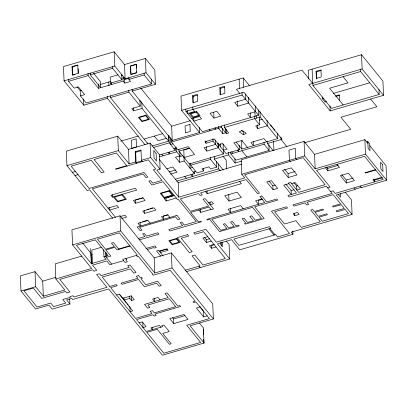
<?xml version="1.0" encoding="UTF-8"?>
<svg xmlns="http://www.w3.org/2000/svg" width="407" height="407" viewBox="0 0 407 407"><rect width="100%" height="100%" fill="white"/><g stroke="black" fill="none" stroke-linecap="round" stroke-linejoin="round"><path stroke-width="0.61" d="M243.534 134.742L246.321 133.333L242.048 130.474L239.26 131.878L243.534 134.742L243.411 131.843L241.514 130.571M132.143 89.225L132.219 91.087L155.418 84.31L146.021 72.721L125.112 78.826L124.517 64.571L114.153 51.786L63.467 66.585L64.062 80.84L83.822 105.215L107.387 98.336L145.096 144.841M72.029 66.631L77.788 64.952L78.139 73.316L72.38 75L72.029 66.631L72.812 67.593M77.996 65.206L72.237 66.89L72.588 75.254M73.163 75.086L74.893 74.583M64.062 80.84L114.754 66.041L125.112 78.826M124.517 64.571L145.426 58.466L154.823 70.055L155.418 84.31M90.181 73.031L90.257 74.837L112.612 68.31L121.917 79.792L110.439 83.14L110.185 77.116L118.04 74.822M68.518 79.446L68.595 81.303L88.131 75.6L98.453 88.329L123.148 81.12L124.781 83.13L130.545 81.446L128.917 79.436L128.841 77.656M121.561 75.483L122.772 75.127M131.573 74.323L136.757 72.812L136.706 71.617M123.148 81.12L123 77.564L124.15 77.223M100.229 84.483L110.551 81.471M77.045 86.803L80.189 90.675L81.405 90.323M123 77.564L124.628 79.574L129.243 78.225M128.917 79.436L144.17 74.98L151.45 83.959L86.192 103.012L80.408 95.874L80.189 90.675M80.408 95.874L84.656 94.633L78.373 86.879L74.125 88.121L68.595 81.303M110.358 95.711L110.434 97.568L128.897 92.175L140.222 106.141L131.761 108.613L133.588 110.872L142.048 108.399L168.605 141.158L151.928 146.027M139.937 101.811L141.148 101.46M249.613 85.791L243.249 77.946L180.998 96.123L181.598 110.378L199.511 132.473L172.232 140.44L132.219 91.087M219.749 87.698L224.613 86.279L224.908 93.351L220.045 94.77L219.749 87.698L220.513 88.645M192.531 95.731L197.395 94.312L197.69 101.384L192.826 102.803L192.531 95.731L193.676 97.146M224.572 87.154L220.314 88.4L220.589 94.882M197.354 95.187L193.096 96.428L193.371 102.91M383.506 95.324L362.138 68.966L308.811 84.534L330.184 110.892L383.506 95.324L382.911 81.064L361.538 54.706L308.216 70.279L308.582 78.958M181.598 110.378L243.849 92.201L282.015 139.275L267.404 143.544L267.323 141.682M316.081 71.317L320.96 69.892L321.26 76.989L316.381 78.414L316.081 71.317L316.778 72.181M321.398 70.431L316.519 71.856L316.814 78.948M185.968 111.432L242.109 95.035L258.511 115.262L202.365 131.659L185.968 111.432L185.867 109.066M136.666 163.238L135.628 161.961L129.085 163.868L128.48 149.384L117.74 136.142L66.331 151.15L66.936 165.634L87.103 190.512L89.586 189.784L112.739 218.34M191.87 118.712L199.644 116.443L201.562 118.808L193.788 121.077L193.661 118.122M245.314 93.941L245.538 99.262L234.691 102.432L237.759 106.212L248.606 103.047L248.356 97.131M140.822 88.182L171.632 126.185L190.425 120.696M120.889 141.112L138.416 135.994M312.942 85.46L360.612 71.54L379.187 94.449L331.517 108.369L312.942 85.46L312.841 82.977M213.97 118.116L220.721 116.148L216.794 111.299L210.043 113.268L213.97 118.116L213.726 112.205M144.088 139.077L162.551 133.684M66.936 165.634L118.345 150.626L129.085 163.868M128.48 149.384L150.081 143.076L159.513 154.706L160.119 169.19L156.878 170.136L178.79 197.171L244.734 177.915L241.773 174.267L241.168 159.783L304.06 141.417L314.55 154.36L315.155 168.844L365.491 154.146L386.65 180.245L361.482 187.591L360.236 186.055M166.326 138.344L158.069 140.756L154.294 136.096M333.333 93.407L369.536 82.84M135.628 161.961L135.2 151.689L140.985 150L141.412 160.272L142.45 161.548M140.893 150.768L135.684 152.289L136.116 162.561L141.901 160.872M171.383 138.924L171.51 142.023L221.393 127.457L226.373 133.603L228.749 132.906L224.364 127.498L224.257 125.015M153.19 147.578L169.256 142.888L175.3 150.341L159.483 154.96M224.364 127.498L260.21 117.028L277.696 138.599L241.85 149.064L236.202 142.104M322.466 96.942L322.548 98.84L323.641 98.525M72.37 172.334L75.412 171.444M335.831 95.828L339.25 94.831L339.494 100.743M172.975 143.829L170.589 144.526L170.294 137.551M335.699 96.535L339.687 95.37M259.254 120.131L262.225 119.266M326.775 101.557L325.137 102.035L322.548 98.84M74.969 175.544L78.012 174.654M218.406 126.485L218.483 128.307L222.782 133.613L225.692 132.763L225.514 128.5M173.86 148.56L176.246 147.863M259.315 116.941L259.646 124.847L255.728 125.992L257.804 128.556L267.302 125.783L267.073 120.309M141.412 160.272L150.692 157.56L160.119 169.19M126.689 165.639L115.507 168.905L115.842 169.317L148.357 159.824L155.779 168.981L153.342 169.694L162.001 180.372L152.64 183.109L150.641 180.637L148.82 181.171L151.918 184.997L163.1 181.731L177.61 199.628L178.352 199.41L196.311 221.566L184.295 225.076L181.853 222.064L180.199 222.548L182.641 225.559L168.783 229.604L169.897 230.988L201.424 221.779L200.875 221.108L198.331 221.851L190.669 212.403L209.086 207.026L211.172 209.6L213.543 208.908L205.199 198.621L203.093 199.237L208.613 206.044L190.501 211.33L180.362 198.825L198.474 193.534L200.056 195.482L202.162 194.872L200.58 192.918L246.184 179.604L257.575 193.651L259.498 193.091L244.622 174.74L303.159 157.646L325.051 184.646L298.692 192.343L290.629 182.402L288.405 183.048L296.464 192.994L287.937 195.482L289.204 197.049L326.317 186.213L332.173 193.437L292.882 204.909L293.879 206.14L304.991 202.9L306.669 204.975L308.654 204.395L306.97 202.32L333.175 194.668L340.618 203.851L332.6 206.191L333.277 207.021L341.29 204.68L344.342 208.44L336.085 210.851L336.884 211.833L345.136 209.422L348.509 213.583L322.308 221.235L319.002 217.165L327.442 214.698L326.75 213.843L318.31 216.31L315.089 212.332L323.524 209.87L322.853 209.035L314.413 211.503L312.759 209.463L310.78 210.043L320.324 221.815L301.317 227.365L295.914 220.701L284.554 224.018L274.618 211.767L287.54 207.992L286.543 206.761L271.459 211.167L289.555 233.486L277.635 236.966L275.717 234.595L238.884 245.35L233.832 239.113L270.808 228.317L269.454 226.648L216.285 242.17L205.83 229.273L193.742 232.799L194.917 234.249L203.648 231.7L225.371 258.496L202.961 265.038L194.872 255.062L192.023 255.891L200.112 265.868L185.022 270.273M178.841 149.277L178.922 151.165L189.413 148.097M239.194 145.299L239.372 149.639L225.987 153.546L214.23 139.046L204.818 141.794L206.003 143.254L213.039 141.198L223.412 153.994L189.296 163.96L178.922 151.165M159.493 156.853L176.74 151.816L180.031 155.876L175.453 157.214L179.573 162.301L184.152 160.963L194.424 173.631L175.325 179.207M189.621 148.326L183.791 150.025L184.106 157.56L194.602 154.497L188.227 146.637L177.737 149.7L171.51 142.023M218.763 144.638L222.522 143.539L227.081 149.166L223.321 150.259L223.056 143.941M182.774 155.678L179.339 156.68L179.573 162.301M215.451 140.003L215.634 144.399L204.1 147.766L206.787 151.078L218.32 147.71L218.137 143.32M242.638 140.837L241.519 141.163L241.85 149.064M166.875 168.757L172.817 167.023L177.014 172.202L170.477 174.11M190.73 165.222L210.541 159.437L216.763 167.109L210.617 168.905L208.949 166.85L201.994 168.88L203.658 170.935L196.947 172.894L190.73 165.222L190.649 163.36M169.185 171.932L175.722 170.024M230.84 153.938L264.097 144.226L269.134 150.442L235.882 160.149L230.84 153.938L230.764 152.076M214.23 156.558L214.336 159.035L228.51 154.899L235.114 163.044L241.799 161.091M192.547 167.465L190.023 168.203L189.82 163.375M193.249 172.181L195.772 171.444M112.48 197.136L136.701 190.064L135.195 188.212L110.979 195.284L112.48 197.136L112.373 194.617M304.66 142.735L350.727 129.284L340.959 117.236L376.872 106.751L370.65 99.079M176.613 181.135L218.661 168.854L220.248 170.818M159.458 159.585L178.185 182.682L241.707 164.138M107.997 208.119L116.997 205.489L118.595 207.458L109.595 210.088L109.488 207.57M143.152 197.868L135.455 200.112L135.587 203.261L145.06 200.493L142.826 197.741L133.354 200.509L135.587 203.261M241.773 174.267L304.665 155.901L315.155 168.844M314.55 154.36L364.886 139.662L367.903 143.386M173.794 195.569L166.066 197.827L166.193 200.972L176.307 198.021M174.308 195.558L164.199 198.509L166.193 200.972M366.697 141.972L367.831 141.641L369.724 143.981L370.009 150.717L368.111 148.377L367.831 141.641M55.84 278.932L64.789 289.967L43.351 296.23L42.72 281.145L35.012 271.642L20.35 275.921L20.981 291.005L35.572 309.005L48.921 305.108L52.193 309.142L69.882 303.978L66.611 299.944L71.739 298.443L72.604 299.506L108.689 288.97L162.393 355.214L204.065 343.045L190.074 325.783L213.38 318.981L172.008 267.954L154.797 272.98L154.167 257.896L120.029 215.791L71.942 229.833L72.578 244.917L91.667 268.467L55.84 278.932L55.21 263.848L81.929 256.044M120.126 216.6L124.974 215.186L126.511 217.079L121.662 218.498M146.891 209.549L148.657 209.03M149.837 208.689L152.783 207.829M205.418 191.509L207.158 193.651L241.402 183.654L239.662 181.507M144.668 213.38L155.861 210.114L154.009 207.829L142.816 211.101L144.668 213.38L144.536 210.236M284.63 169.332L288.07 173.575L295.121 171.515M288.232 177.513L297.049 174.934L291.32 167.867L282.504 170.441L288.232 177.513L288.07 173.575M142.486 221.759L147.166 220.391M208.476 202.661L211.772 201.699L213.451 203.77L210.154 204.731L210.048 202.193M168.04 214.799L163.477 216.132L163.609 219.281L161.457 216.626L167.73 214.794L169.882 217.45M326.684 167.073L327.747 168.391L338.197 165.339M268.946 180.967L272.853 185.79L275.163 185.114M72.578 244.917L120.665 230.876L154.797 272.98M325.361 167.76L327.849 170.833L339.463 167.44L336.976 164.372M228.999 201.078L241.351 197.471L237.067 192.18L224.715 195.787L228.999 201.078L228.714 194.287M288.894 183.654L283.715 185.165L291.29 194.505L291.122 190.568L285.943 184.178M291.661 183.674L295.228 182.631L300.371 188.98L296.81 190.023L296.642 186.085L293.869 182.667M273.021 189.723L277.64 188.375L271.388 180.662L266.763 182.01L273.021 189.723L272.853 185.79M198.835 210.017L200.763 212.393L211.009 209.396M296.642 186.085L297.832 185.74M261.854 198.931L255.591 200.763L258.46 204.294L258.303 200.534L262.856 199.201M291.122 190.568L294.002 189.728M101.429 247.278L91.88 250.066L92.47 263.502M138.416 238.471L144.877 236.584L142.654 233.842L144.236 233.379L146.459 236.126L157.824 232.804L158.944 234.183L139.535 239.85M375.422 169.678L365.028 172.71L365.333 173.087L375.727 170.05M341.824 174.634L346.22 180.057L353.159 178.032M90.903 255.052L92.104 254.701M327.645 187.851L330.113 187.128L316.509 170.345L364.586 156.308L383.252 179.334L335.175 193.376L333.109 190.827L330.642 191.549M118.676 248.998L129.787 245.752M130.057 246.087L116.972 249.913L114.876 247.329L105.896 249.949L110.841 256.049L106.247 257.392L111.696 264.112M346.342 183.013L354.441 180.647L348.448 173.255L340.349 175.62L346.342 183.013L346.22 180.057M103.948 256.786L108.053 255.591L95.294 239.85L76.46 245.345L91.305 263.66L106.029 259.361L103.948 256.786L103.658 249.873M381.664 177.371L372.934 179.919L374.526 181.883L374.455 180.169L373.657 179.187M374.455 180.169L382.6 177.788M145.955 248.504L154.991 245.864L156.308 247.487L154.202 248.102L153.79 247.598L147.339 249.486M355.077 189.148L361.274 187.337M42.72 281.145L55.82 277.32M20.981 291.005L35.648 286.726L43.351 296.23M207.687 236.686L202.895 238.085L206.441 242.46L211.238 241.061M159.223 251.083L166.89 248.845L168.071 250.3L160.404 252.538L160.343 251.058L167.419 248.992M204.355 237.261L206.324 239.692L209.92 238.639M294.76 215.715L299.125 214.438L297.517 212.454L293.152 213.726L294.76 215.715L294.653 213.232M154.167 257.896L171.378 252.869L212.744 303.897L213.38 318.981M213.96 244.424L209.452 245.736L211.518 248.28L216.02 246.963M214.219 244.734L211.401 245.553L211.518 248.28M345.167 192.129L351.475 199.908L352.086 214.392L291.234 232.158L292.954 234.284L239.779 249.812L231.583 239.698L217.404 243.839L229.701 259L186.182 271.708M109.722 286.513L116.28 284.564L117.211 285.719L110.633 287.637L135.567 318.391L151.994 313.594L150.168 311.345L152.462 310.673L154.278 312.912L175.676 306.664L169.266 298.758L147.868 305.006L149.888 307.494L147.593 308.165L144.541 304.4L168.228 297.486L165.023 293.533L167.129 292.918L177.844 306.135L179.843 305.55L180.606 306.491L154.97 313.98L156.186 315.476L154.029 316.107L152.956 314.779L136.528 319.576L146.179 331.481L162.607 326.684L161.793 325.681L163.95 325.051L169.2 331.532L162.769 333.409L171.169 343.767L169.388 344.286L157.26 329.319L146.881 332.351L163.792 353.21L200.636 342.455L186.681 325.244L209.427 318.6L195.976 302.004L193.747 302.655L192.984 301.714L195.207 301.063L170.223 270.238L153.256 275.193L152.432 274.181L152.757 274.089L138.344 256.313L137.286 256.619L136.33 255.438M116.606 295.004L119.251 294.23L122.599 298.362L131.146 295.864L134.259 299.705L131.522 300.503L129.802 298.382L129.706 296.057M123.896 297.751L123.993 300.081L129.802 298.382M139.133 322.787L142.226 321.886L146.103 326.668L143.01 327.569L142.781 322.125M200.03 307.005L196.454 308.053L203.617 316.885L207.194 315.842M172.476 317.608L173.57 318.961L184.844 315.669M173.769 323.606L188.003 319.449L183.979 314.484L169.739 318.64L173.769 323.606L173.57 318.961M203.235 328.022L204.065 343.045M343.06 76.664L348.061 82.835L329.599 88.227L343.167 104.965M369.8 145.721L386.045 165.761L386.65 180.245M354.039 187.866L355.286 189.403L336.314 194.943L352.086 214.392M338.293 194.424L340.537 197.192L340.384 193.63M270.604 125.02L274.781 130.164M286.915 146.734L281.084 139.545L280.983 137.067M296.596 159.564L295.741 158.506L295.309 148.265L288.985 150.112L289.418 160.353L290.272 161.411M239.728 93.401L236.416 89.311L301.994 70.162L312.724 83.394L312.123 69.139M259.646 124.847L254.629 118.656L254.528 116.229M266.59 141.84L263.97 138.609L250.916 142.419L253.536 145.65L253.358 141.397M267.404 143.544L273.229 150.727M247.456 147.426L241.814 140.466L233.832 142.796L239.372 149.639M241.865 150.717L246.907 156.934M237.51 150.183L238.695 151.643L238.619 149.766M214.799 128.027L215.69 129.126L215.639 127.884M231.751 151.862L232.936 153.327M209.183 129.67L210.068 130.764M223.056 156.278L226.165 160.114L226.531 168.788M214.336 159.035L223.27 170.055M269.917 228.576L274.974 234.814M268.961 228.856L274.018 235.093M243.172 208.76L240.623 205.616L228.057 209.29L230.606 212.429L230.423 208.13M190.903 174.659L192.414 176.521L192.313 174.089M168.122 152.437L169.368 153.968L169.292 152.162M110.439 83.14L111.543 84.508L111.467 82.697M184.809 176.44L186.32 178.297M161.833 154.273L163.08 155.805M93.605 73.26L100.412 81.654L100.666 87.683L90.257 74.837M110.434 97.568L147.873 143.747M226.317 241.092L229.095 244.515L229.701 259M135.2 151.689L135.892 152.544M127.03 166.056L116.417 152.966L94.048 159.498L104.182 171.998L101.419 172.807L91.285 160.307L71.149 166.188L89.184 188.431L143.986 172.426L147.766 177.091L145.945 177.625L143.025 174.023L92.353 188.823L115.486 217.358M198.957 266.209L200.117 267.638M150.244 223.184L148.006 220.421L138.059 223.326L140.298 226.089L140.145 222.441M122.329 194.261L126.404 199.288L117.496 201.892L113.416 196.861M163.176 255.957L158.649 250.376L156.542 250.992L160.76 256.191M199.781 306.451L203.363 310.867L203.617 316.885M199.435 323.031L203.434 327.961M160.022 299.883L158.048 297.451L152.569 299.053L154.538 301.485L154.411 298.382M118.951 249.333L113.461 242.562L111.482 243.142L114.331 246.657L105.53 249.226L97.421 239.224L119.312 232.835L137.388 255.133L122.746 259.407L123.636 260.622L109.824 264.657L106.832 260.968L92.516 265.15L96.769 270.396L93.91 271.23L92.735 269.785L59.748 279.416L69.968 292.023L66.87 292.928L65.629 291.397L41.718 298.377L33.364 288.08L23.927 290.832L37.062 307.036L50.738 303.042L53.643 306.624L65.725 303.093L62.82 299.516L70.411 297.298L69.877 296.642L72.975 295.736L73.962 296.952L106.949 287.322L96.622 274.577L99.481 273.743L101.022 275.641L129.151 267.43L127.722 265.664L129.981 265.003L136.035 272.471L133.776 273.133L130.337 268.89L102.208 277.106L109.809 286.482M125.865 258.496L126.826 259.676L125.885 259.951L127.386 261.798L125.122 262.459L123.458 260.668M160.918 327.182L159.478 325.402L150.865 327.92L152.304 329.695L152.203 327.274M82.682 243.081L91.036 253.383L91.483 264.072M119.592 294.276L126.348 302.61M127.142 303.591L128.337 305.062M129.131 306.044L129.925 307.02L130.118 311.676L132.763 310.902L123.993 300.081M378.978 89.494L379.187 94.449M361.538 54.706L362.138 68.966M364.886 139.662L365.491 154.146M360.505 69.058L360.612 71.54M329.975 105.932L330.184 110.892M327.747 168.391L327.849 170.833M304.06 141.417L304.665 155.901M292.821 231.135L292.954 234.284M277.462 133.018L277.696 138.599M273.565 141.153L273.952 150.448M268.9 144.861L269.134 150.442M264.021 142.369L264.097 144.226M259.976 111.559L260.21 117.028M258.287 109.941L258.511 115.262M257.651 124.908L257.804 128.556M256.466 115.664L256.568 118.091M255.347 105.754L255.596 111.666L247.614 113.996L250.529 117.592L250.33 112.866M254.884 111.533L255.082 116.265M243.249 77.946L243.64 87.24M242.007 92.557L242.109 95.035M239.133 79.146L239.525 88.441M237.535 100.89L237.759 106.212M234.931 158.705L235.114 163.044M228.408 152.416L228.51 154.899M226.19 129.263L226.373 133.603M222.553 128.134L222.782 133.613M223.255 150.275L223.412 153.994M221.342 126.241L221.393 127.457M220.472 143.742L220.604 146.907M222.354 242.516L222.532 246.779L220.558 244.348L220.482 242.521M218.04 143.203L218.228 147.599M218.452 163.899L218.661 168.854M221.428 242.17L221.581 245.828M216.529 161.528L216.763 167.109M212.937 138.721L213.039 141.198M210.465 157.575L210.541 159.437M206.598 146.688L206.787 151.078M205.901 140.776L206.003 143.254M207.036 190.771L207.158 193.651M203.561 168.554L203.658 170.935M206.324 239.692L206.441 242.46M199.303 127.513L199.511 132.473M200.636 209.351L200.763 212.393M203.286 329.278L203.525 334.93M203.709 339.331L203.866 343.106M192.826 107.031L192.928 109.397L194.627 111.493L187.663 113.528L187.541 110.567M194.348 171.769L194.424 173.631M183.969 156.593L184.152 160.963M179.874 152.132L180.031 155.876M178.185 182.682L178.79 197.171M176.582 148.097L176.74 151.816M175.198 147.858L175.3 150.341M171.632 126.185L172.232 140.44M168.946 135.45L169.256 142.888M168.371 135.577L168.605 141.158M171.378 252.869L172.008 267.954M151.241 78.999L151.45 83.959M150.081 143.076L150.692 157.56M145.426 58.466L146.021 72.721M147.268 142.821L147.319 144.063M144.093 73.118L144.17 74.98M141.804 102.467L142.048 108.399M139.972 100.208L140.222 106.141M136.554 68.03L136.406 64.443L130.647 66.127L130.998 74.491M133.465 107.906L133.588 110.872M128.821 90.318L128.897 92.175M124.628 79.574L124.781 83.13M131.329 295.853L131.522 300.503M121.688 74.369L121.917 79.792M117.74 136.142L118.345 150.626M114.153 51.786L114.754 66.041M120.029 215.791L120.665 230.876M112.535 66.453L112.612 68.31M108.766 81.99L108.923 85.709M107.311 96.474L107.387 98.336M106.064 252.991L106.196 256.13M105.739 252.447L105.927 256.842M98.275 84.112L98.453 88.329M88.029 73.189L88.131 75.6M90.675 248.575L91.305 263.66M83.562 99.018L83.822 105.215M78.144 68.793L78.348 73.575M69.668 298.947L69.882 303.978M35.012 271.642L35.648 286.726M136.238 64.24L130.484 65.919L130.835 74.288L136.589 72.609L136.238 64.24M145.95 115.135L138.385 117.348L141.85 121.617L149.415 119.409L145.95 115.135M145.604 115.685L139.321 117.521L142.196 121.067L148.479 119.231L145.604 115.685M196.718 111.457L189.433 113.589L192.765 117.699L200.056 115.573L196.718 111.457M196.25 112.2L190.695 113.823L193.233 116.957L198.789 115.334L196.25 112.2M136.142 138.904L131.42 140.283L131.756 148.336L136.482 146.958L136.142 138.904M189.947 124.405L185.078 125.824L185.378 132.896L190.242 131.471L189.947 124.405M121.902 194.933L114.56 197.074L117.918 201.221L125.259 199.074L121.902 194.933M169.343 190.573L160.185 193.249L164.036 197.995L173.194 195.324L169.343 190.573M168.961 191.178L161.208 193.442L164.413 197.395L172.166 195.131L168.961 191.178M176.974 215.379L137.174 226.999L140.15 230.672L141.951 230.148L139.642 227.299L175.498 216.829L177.808 219.678L179.955 219.052L176.974 215.379M261.864 196.006L259.941 196.571L264.718 202.467L206.787 219.383L207.336 220.055L209.676 219.373L219.597 231.603L239.26 225.865L238.644 225.107L235.948 225.89L232.397 221.515L230.545 222.054L234.096 226.434L228.597 228.037L225.051 223.657L223.321 224.165L226.867 228.541L220.792 230.316L211.808 219.236L252.538 207.341L261.528 218.422L255.316 220.238L251.765 215.858L249.817 216.427L253.363 220.808L247.573 222.497L244.022 218.121L242.165 218.661L245.716 223.041L244.597 223.367L245.212 224.125L264.199 218.584L254.655 206.812L277.681 200.091L276.811 199.018L266.697 201.969L261.864 196.006M187.551 234.61L177.213 237.627L189.331 252.574L192.18 251.745L181.237 238.243L188.726 236.06L187.551 234.61M176.724 238.385L168.803 240.7L172.069 244.729L179.991 242.414L176.724 238.385M176.343 238.99L169.831 240.893L172.451 244.129L178.968 242.226L176.343 238.99M138.568 275.59L136.304 276.251L137.922 278.246L121.077 283.16L122.014 284.315L138.512 279.497L144.409 286.772L156.644 283.196L159.096 286.223L161.203 285.607L157.651 281.232L145.737 284.707L140.939 278.79L142.389 278.368L141.565 277.355L140.298 277.727L138.568 275.59M382.702 164.845L380.581 162.23L380.86 168.966L382.982 171.576L382.702 164.845M156.12 153.454L153.739 150.519L154.06 158.079L156.436 161.014L156.12 153.454"/></g></svg>
